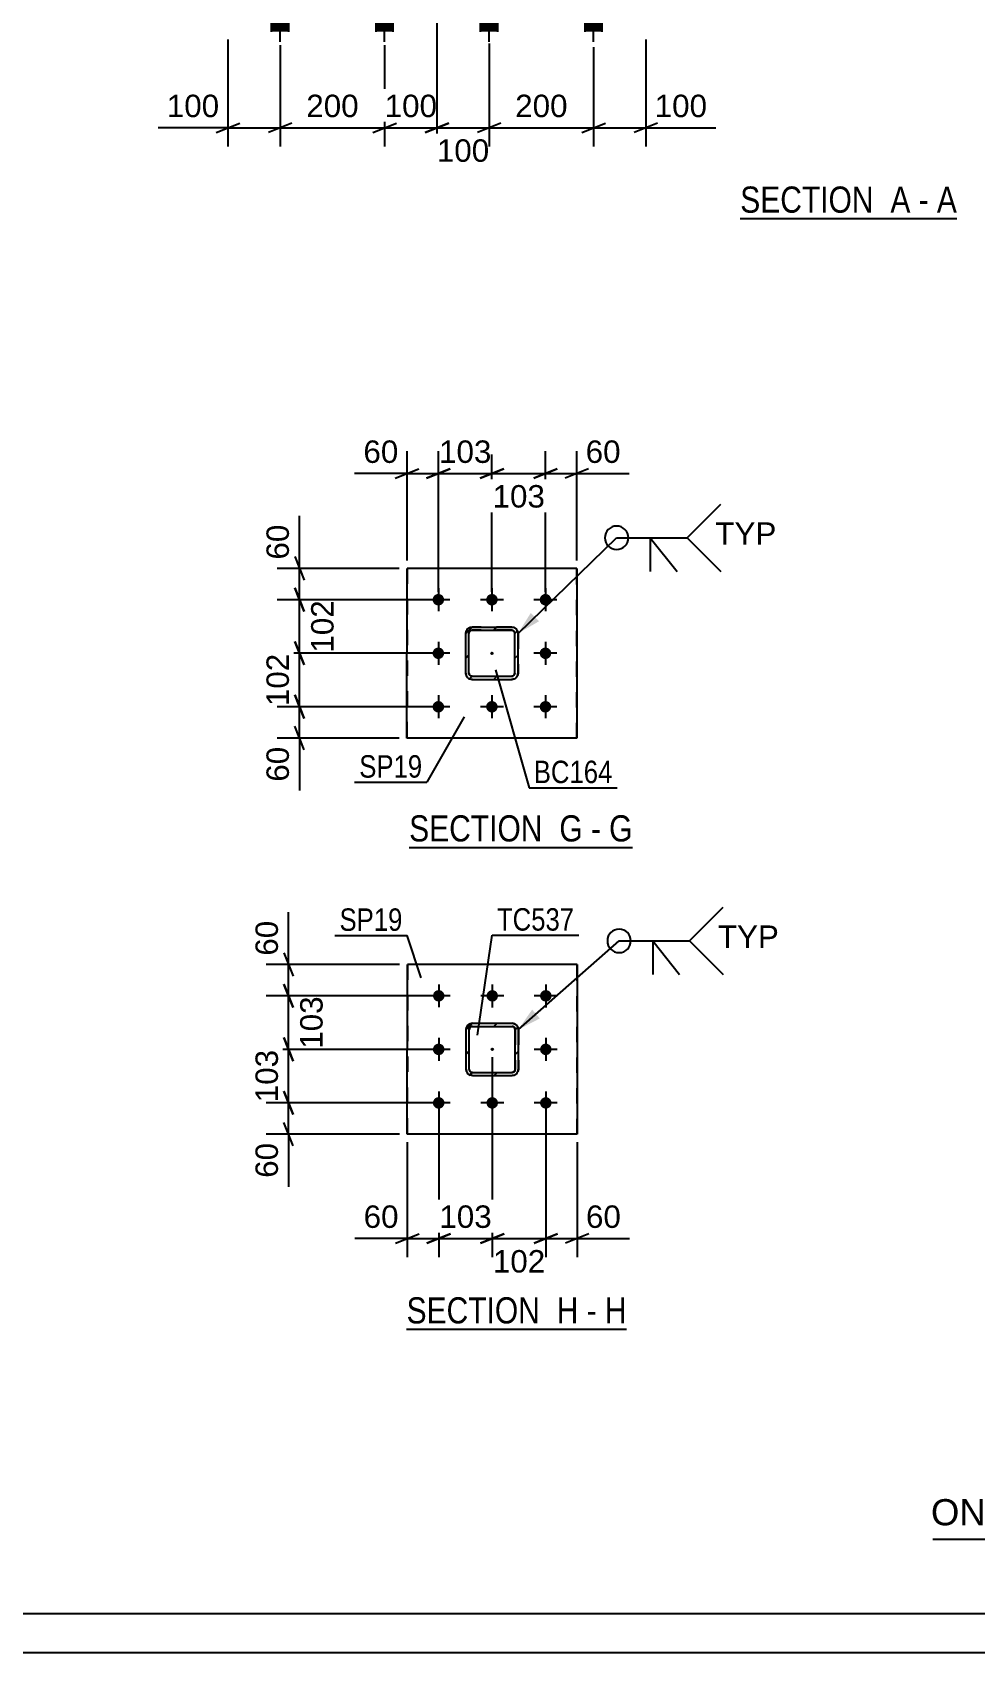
# Model space of a CAD drawing. Header units: millimetres. Extents: x 0 to 841, y 0 to 594.
# Drawn here: x 288.1 to 408.5, y 0 to 206.8 of the extents above; entities that cross this region are included whole.
import ezdxf

# ---------------------------------------------------------------- set-up
doc = ezdxf.new("R2010")
doc.units = ezdxf.units.MM
doc.linetypes.add('DXK_LINE_DOT2', pattern=[3.9198, 1.9599, -1.9599])
doc.linetypes.add('DXK_LINE_DOT3', pattern=[5.9187, 2.979, -0.9799, 0.9799, -0.9799])
doc.styles.add('Arial', font='ARIAL.TTF', dxfattribs={"height": 0.2})
doc.styles.add('Arial Narrow', font='ARIALN.TTF', dxfattribs={"height": 0.2})

# ---------------------------------------------------------------- blocks, each defined once
blk = doc.blocks.new('Unknown-284933746-18 - 3905')
at = {"color": 6, "linetype": 'Continuous'}
blk.add_line((336.18, 102.8), (364.68, 102.8), dxfattribs=at)
at = {"color": 0, "linetype": 'Continuous'}
for points in [[(354.29, 103.55), (354.29, 107.05), (336.18, 107.05), (336.18, 103.55)], [(358.32, 103.55), (358.32, 107.05), (355.34, 107.05), (355.34, 103.55)], [(360.64, 103.55), (360.64, 107.05), (359.37, 107.05), (359.37, 103.55)], [(364.68, 103.55), (364.68, 107.05), (361.69, 107.05), (361.69, 103.55)]]:
    blk.add_wipeout(points, dxfattribs=at)
at = {"color": 7, "linetype": 'Continuous', "style": 'Arial Narrow'}
for s, p in [('SECTION ', (336.18, 103.55)), ('G', (355.34, 103.55)), ('G', (361.69, 103.55)), ('-', (359.37, 103.55))]:
    blk.add_text(s, height=3.34, dxfattribs=at).set_placement(p)
blk = doc.blocks.new('Unknown-284933746-1132')
at = {"color": 5, "linetype": 'Continuous'}
for p, q in [((5, 5), (836, 5)), ((0, 0), (841, 0))]:
    blk.add_line(p, q, dxfattribs=at)
blk = doc.blocks.new('Unknown-284933746-17 - 2704')
at = {"color": 6, "linetype": 'Continuous'}
blk.add_line((378.43, 183.07), (406.08, 183.07), dxfattribs=at)
at = {"color": 0, "linetype": 'Continuous'}
for points in [[(396.54, 183.82), (396.54, 187.32), (378.43, 187.32), (378.43, 183.82)], [(400.15, 183.82), (400.15, 187.32), (397.59, 187.32), (397.59, 183.82)], [(402.47, 183.82), (402.47, 187.32), (401.2, 187.32), (401.2, 183.82)], [(406.08, 183.82), (406.08, 187.32), (403.52, 187.32), (403.52, 183.82)]]:
    blk.add_wipeout(points, dxfattribs=at)
at = {"color": 7, "linetype": 'Continuous', "style": 'Arial Narrow'}
for s, p in [('SECTION ', (378.43, 183.82)), ('A', (397.59, 183.82)), ('A', (403.52, 183.82)), ('-', (401.2, 183.82))]:
    blk.add_text(s, height=3.34, dxfattribs=at).set_placement(p)
blk = doc.blocks.new('Unknown-284933746-19 - 3423')
at = {"color": 6, "linetype": 'Continuous'}
blk.add_line((335.85, 41.27), (363.92, 41.27), dxfattribs=at)
at = {"color": 0, "linetype": 'Continuous'}
for points in [[(353.96, 42.02), (353.96, 45.52), (335.85, 45.52), (335.85, 42.02)], [(357.78, 42.02), (357.78, 45.52), (355.01, 45.52), (355.01, 42.02)], [(360.1, 42.02), (360.1, 45.52), (358.83, 45.52), (358.83, 42.02)], [(363.92, 42.02), (363.92, 45.52), (361.15, 45.52), (361.15, 42.02)]]:
    blk.add_wipeout(points, dxfattribs=at)
at = {"color": 7, "linetype": 'Continuous', "style": 'Arial Narrow'}
for s, p in [('SECTION ', (335.85, 42.02)), ('H', (355.01, 42.02)), ('-', (358.83, 42.02)), ('H', (361.15, 42.02))]:
    blk.add_text(s, height=3.34, dxfattribs=at).set_placement(p)
blk = doc.blocks.new('Bolt-284933746-3981 - 3905')
at = {"linetype": 'Continuous'}
for points in [[(340.54, 134.77), (340.6, 134.63), (340.63, 134.48), (340.63, 134.33), (340.6, 134.18), (340.54, 134.04), (340.44, 133.92), (340.33, 133.81), (340.2, 133.74), (340.05, 133.69), (339.9, 133.68), (339.75, 133.7), (339.6, 133.74), (339.47, 133.82), (339.35, 133.93), (339.27, 134.05), (339.2, 134.19), (339.17, 134.34), (339.18, 134.49), (339.21, 134.64), (339.27, 134.78), (339.36, 134.91), (339.48, 135.01), (339.61, 135.08), (339.76, 135.13), (339.91, 135.14), (340.06, 135.13), (340.21, 135.08), (340.34, 135), (340.45, 134.9)], [(347.38, 134.77), (347.44, 134.63), (347.47, 134.48), (347.47, 134.33), (347.43, 134.18), (347.37, 134.04), (347.28, 133.91), (347.16, 133.81), (347.03, 133.74), (346.88, 133.69), (346.73, 133.68), (346.58, 133.69), (346.43, 133.74), (346.3, 133.82), (346.19, 133.92), (346.1, 134.05), (346.04, 134.19), (346.01, 134.34), (346.01, 134.49), (346.04, 134.64), (346.11, 134.78), (346.2, 134.91), (346.31, 135.01), (346.45, 135.08), (346.59, 135.13), (346.74, 135.14), (346.9, 135.13), (347.04, 135.08), (347.17, 135), (347.29, 134.9)], [(354.21, 134.77), (354.27, 134.63), (354.3, 134.48), (354.3, 134.33), (354.27, 134.18), (354.2, 134.04), (354.11, 133.91), (354, 133.81), (353.86, 133.74), (353.72, 133.69), (353.56, 133.68), (353.41, 133.69), (353.27, 133.74), (353.13, 133.82), (353.02, 133.92), (352.93, 134.05), (352.87, 134.19), (352.84, 134.34), (352.84, 134.49), (352.88, 134.64), (352.94, 134.78), (353.03, 134.9), (353.15, 135.01), (353.28, 135.08), (353.43, 135.13), (353.58, 135.14), (353.73, 135.12), (353.88, 135.08), (354.01, 135), (354.12, 134.89)], [(340.54, 127.94), (340.6, 127.8), (340.63, 127.65), (340.63, 127.49), (340.6, 127.34), (340.53, 127.2), (340.44, 127.08), (340.33, 126.98), (340.2, 126.9), (340.05, 126.86), (339.9, 126.84), (339.74, 126.86), (339.6, 126.91), (339.47, 126.99), (339.35, 127.09), (339.26, 127.22), (339.2, 127.36), (339.17, 127.51), (339.17, 127.66), (339.21, 127.81), (339.27, 127.95), (339.36, 128.07), (339.48, 128.17), (339.61, 128.25), (339.76, 128.3), (339.91, 128.31), (340.06, 128.29), (340.21, 128.24), (340.34, 128.17), (340.45, 128.06)], [(354.21, 127.94), (354.27, 127.8), (354.3, 127.65), (354.3, 127.49), (354.27, 127.34), (354.2, 127.2), (354.11, 127.08), (354, 126.98), (353.86, 126.9), (353.72, 126.86), (353.56, 126.84), (353.41, 126.86), (353.27, 126.91), (353.13, 126.99), (353.02, 127.09), (352.93, 127.21), (352.87, 127.36), (352.84, 127.51), (352.84, 127.66), (352.87, 127.81), (352.94, 127.95), (353.03, 128.07), (353.14, 128.17), (353.28, 128.25), (353.42, 128.29), (353.58, 128.31), (353.73, 128.29), (353.87, 128.24), (354.01, 128.16), (354.12, 128.06)], [(340.54, 121.1), (340.6, 120.96), (340.63, 120.81), (340.63, 120.66), (340.6, 120.51), (340.53, 120.37), (340.44, 120.25), (340.33, 120.15), (340.19, 120.07), (340.05, 120.03), (339.9, 120.01), (339.74, 120.03), (339.6, 120.08), (339.47, 120.16), (339.35, 120.26), (339.26, 120.38), (339.2, 120.52), (339.17, 120.67), (339.17, 120.83), (339.21, 120.98), (339.27, 121.12), (339.36, 121.24), (339.48, 121.34), (339.61, 121.42), (339.76, 121.46), (339.91, 121.48), (340.06, 121.46), (340.21, 121.41), (340.34, 121.33), (340.45, 121.23)], [(347.37, 121.1), (347.44, 120.96), (347.47, 120.81), (347.46, 120.66), (347.43, 120.51), (347.37, 120.37), (347.28, 120.25), (347.16, 120.15), (347.03, 120.07), (346.88, 120.02), (346.73, 120.01), (346.58, 120.03), (346.43, 120.08), (346.3, 120.15), (346.19, 120.26), (346.1, 120.38), (346.04, 120.52), (346.01, 120.67), (346.01, 120.83), (346.04, 120.98), (346.1, 121.12), (346.2, 121.24), (346.31, 121.34), (346.44, 121.42), (346.59, 121.46), (346.74, 121.48), (346.89, 121.46), (347.04, 121.41), (347.17, 121.33), (347.29, 121.23)], [(354.21, 121.1), (354.27, 120.96), (354.3, 120.81), (354.3, 120.66), (354.26, 120.51), (354.2, 120.37), (354.11, 120.25), (353.99, 120.14), (353.86, 120.07), (353.71, 120.02), (353.56, 120.01), (353.41, 120.03), (353.26, 120.07), (353.13, 120.15), (353.02, 120.26), (352.93, 120.38), (352.87, 120.52), (352.84, 120.67), (352.84, 120.83), (352.87, 120.98), (352.94, 121.11), (353.03, 121.24), (353.14, 121.34), (353.28, 121.41), (353.42, 121.46), (353.58, 121.48), (353.73, 121.46), (353.87, 121.41), (354.01, 121.33), (354.12, 121.23)]]:
    blk.add_hatch(color=1, dxfattribs=at).paths.add_polyline_path(points)
at = {"color": 1, "linetype": 'Continuous'}
for p, q in [((339.9, 135.88), (339.9, 132.94)), ((346.74, 135.88), (346.74, 132.94)), ((353.57, 135.88), (353.57, 132.94)), ((341.37, 134.41), (338.44, 134.41)), ((348.2, 134.41), (345.27, 134.41)), ((355.04, 134.41), (352.1, 134.41)), ((339.9, 129.04), (339.9, 126.11)), ((353.57, 129.04), (353.57, 126.11)), ((341.37, 127.58), (338.44, 127.58)), ((355.04, 127.58), (352.1, 127.58)), ((339.9, 122.21), (339.9, 119.28)), ((346.74, 122.21), (346.74, 119.28)), ((353.57, 122.21), (353.57, 119.28)), ((341.37, 120.74), (338.44, 120.74)), ((348.2, 120.74), (345.27, 120.74)), ((355.04, 120.74), (352.1, 120.74))]:
    blk.add_line(p, q, dxfattribs=at)
blk = doc.blocks.new('Part-284933746-3921 - 3905')
at = {"linetype": 'Continuous'}
h = blk.add_hatch(dxfattribs=at)
h.set_pattern_fill('', scale=0.7, style=0, pattern_type=0)
h.set_pattern_definition([(45, (344.2035, 130.91), (-1.57154, 1.57154), [])])
h.paths.add_polyline_path([(349.27, 130.91), (344.2, 130.91), (343.9, 130.85), (343.64, 130.68), (343.46, 130.42), (343.4, 130.11), (343.4, 125.04), (343.46, 124.74), (343.64, 124.48), (343.9, 124.3), (344.2, 124.24), (349.27, 124.24), (349.58, 124.3), (349.83, 124.48), (350.01, 124.74), (350.07, 125.04), (350.07, 130.11), (350.01, 130.42), (349.84, 130.67), (349.58, 130.85)])
h.paths.add_polyline_path([(349.64, 130.26), (349.67, 130.11), (349.67, 125.04), (349.64, 124.89), (349.55, 124.76), (349.42, 124.67), (349.27, 124.64), (344.2, 124.64), (344.05, 124.67), (343.92, 124.76), (343.83, 124.89), (343.8, 125.04), (343.8, 130.11), (343.83, 130.26), (343.92, 130.39), (344.05, 130.48), (344.2, 130.51), (349.27, 130.51), (349.42, 130.48), (349.55, 130.39)])
blk.add_hatch(color=246, dxfattribs=at).paths.add_polyline_path([(346.74, 127.48, -1), (346.74, 127.68, -1)])
at = {"color": 7, "linetype": 'DXK_LINE_DOT2'}
for p, q in [((343.4, 130.11), (343.46, 130.42)), ((343.92, 130.39), (343.83, 130.26)), ((343.9, 130.85), (344.2, 130.91)), ((344.05, 130.48), (343.92, 130.39)), ((344.2, 130.51), (344.05, 130.48)), ((349.27, 130.91), (344.2, 130.91)), ((349.27, 130.51), (344.2, 130.51)), ((349.27, 130.91), (349.58, 130.85)), ((349.42, 130.48), (349.27, 130.51)), ((349.55, 130.39), (349.42, 130.48)), ((349.64, 130.26), (349.55, 130.39)), ((349.58, 130.85), (349.58, 130.85)), ((350.01, 130.42), (350.01, 130.41)), ((350.01, 130.41), (350.07, 130.11)), ((343.4, 125.04), (343.4, 130.11)), ((343.83, 130.26), (343.8, 130.11)), ((343.8, 125.04), (343.8, 130.11)), ((349.67, 130.11), (349.64, 130.26)), ((349.67, 125.04), (349.67, 130.11)), ((350.07, 130.11), (350.07, 125.04)), ((343.46, 124.74), (343.4, 125.04)), ((343.8, 125.04), (343.83, 124.89)), ((343.83, 124.89), (343.92, 124.76)), ((344.2, 124.24), (343.9, 124.3)), ((343.92, 124.76), (344.05, 124.67)), ((344.05, 124.67), (344.2, 124.64)), ((344.2, 124.64), (349.27, 124.64)), ((344.2, 124.24), (349.27, 124.24)), ((349.27, 124.64), (349.42, 124.67)), ((349.58, 124.3), (349.27, 124.24)), ((349.42, 124.67), (349.55, 124.76)), ((349.55, 124.76), (349.64, 124.89)), ((349.64, 124.89), (349.67, 125.04)), ((350.07, 125.04), (350.01, 124.74))]:
    blk.add_line(p, q, dxfattribs=at)
at = {"color": 2, "linetype": 'Continuous'}
for p, q in [((343.46, 130.42), (343.4, 130.11)), ((343.83, 130.26), (343.92, 130.39)), ((344.2, 130.91), (343.9, 130.85)), ((343.92, 130.39), (344.05, 130.48)), ((344.05, 130.48), (344.2, 130.51)), ((344.2, 130.91), (344.2, 130.91)), ((344.2, 130.91), (349.27, 130.91)), ((344.2, 130.51), (344.2, 130.51)), ((344.2, 130.51), (349.27, 130.51)), ((349.27, 130.91), (349.27, 130.91)), ((349.58, 130.85), (349.27, 130.91)), ((349.27, 130.51), (349.27, 130.51)), ((349.27, 130.51), (349.42, 130.48)), ((349.42, 130.48), (349.55, 130.39)), ((349.55, 130.39), (349.64, 130.26)), ((350.07, 130.11), (350.01, 130.42)), ((343.4, 130.11), (343.4, 130.11)), ((343.4, 125.04), (343.4, 130.11)), ((343.8, 130.11), (343.83, 130.26)), ((343.8, 130.11), (343.8, 130.11)), ((343.8, 125.04), (343.8, 130.11)), ((349.64, 130.26), (349.67, 130.11)), ((349.67, 130.11), (349.67, 130.11)), ((349.67, 125.04), (349.67, 130.11)), ((350.07, 130.11), (350.07, 130.11)), ((350.07, 125.04), (350.07, 130.11)), ((343.4, 125.04), (343.4, 125.04)), ((343.4, 125.04), (343.46, 124.74)), ((343.8, 125.04), (343.8, 125.04)), ((343.83, 124.89), (343.8, 125.04)), ((343.92, 124.76), (343.83, 124.89)), ((343.9, 124.3), (344.2, 124.24)), ((344.05, 124.67), (343.92, 124.76)), ((344.2, 124.64), (344.05, 124.67)), ((344.2, 124.64), (344.2, 124.64)), ((344.2, 124.64), (349.27, 124.64)), ((344.2, 124.24), (344.2, 124.24)), ((344.2, 124.24), (349.27, 124.24)), ((349.42, 124.67), (349.27, 124.64)), ((349.27, 124.64), (349.27, 124.64)), ((349.27, 124.24), (349.58, 124.3)), ((349.27, 124.24), (349.27, 124.24)), ((349.55, 124.76), (349.42, 124.67)), ((349.64, 124.89), (349.55, 124.76)), ((349.67, 125.04), (349.64, 124.89)), ((349.67, 125.04), (349.67, 125.04)), ((350.01, 124.74), (350.07, 125.04)), ((350.07, 125.04), (350.07, 125.04))]:
    blk.add_line(p, q, dxfattribs=at)
at = {"color": 7, "linetype": 'DXK_LINE_DOT3'}
blk.add_line((346.74, 127.58), (346.74, 127.58), dxfattribs=at)
at = {"color": 246, "linetype": 'DXK_LINE_DOT2'}
blk.add_line((346.74, 127.58), (346.74, 127.58), dxfattribs=at)
at = {"color": 246, "linetype": 'Continuous'}
blk.add_circle((346.74, 127.58), 0.1, dxfattribs=at)
at = {"color": 7, "linetype": 'DXK_LINE_DOT2'}
for centre, start, end in [((344.2, 130.11), 112.4901, 157.4901), ((349.27, 130.11), 22.4901, 67.4901), ((344.2, 125.04), 202.4901, 247.4901), ((349.27, 125.04), 292.4901, 337.4901)]:
    blk.add_arc(centre, 0.8, start, end, dxfattribs=at)
at = {"color": 2, "linetype": 'Continuous'}
for centre, start, end in [((344.2, 130.11), 112.4901, 157.4901), ((349.27, 130.11), 22.4901, 67.4901), ((344.2, 125.04), 202.4901, 247.4901), ((349.27, 125.04), 292.4901, 337.4901)]:
    blk.add_arc(centre, 0.8, start, end, dxfattribs=at)
blk = doc.blocks.new('Part-284933746-3927 - 3905')
at = {"color": 2, "linetype": 'Continuous'}
for p, q in [((335.9, 116.74), (335.91, 138.41)), ((357.57, 138.41), (335.91, 138.41)), ((335.91, 138.41), (335.91, 138.41)), ((357.57, 138.41), (357.57, 138.41)), ((357.57, 138.41), (357.57, 116.74)), ((335.9, 116.74), (335.9, 116.74)), ((357.57, 116.74), (335.9, 116.74)), ((357.57, 116.74), (357.57, 116.74))]:
    blk.add_line(p, q, dxfattribs=at)
at = {"color": 7, "linetype": 'DXK_LINE_DOT2'}
for p, q in [((335.91, 138.41), (335.9, 116.74)), ((357.57, 138.41), (335.91, 138.41)), ((357.57, 116.74), (357.57, 138.41)), ((357.57, 116.74), (335.9, 116.74))]:
    blk.add_line(p, q, dxfattribs=at)
blk = doc.blocks.new('Bolt-284933746-2913 - 2704')
at = {"linetype": 'Continuous'}
for points in [[(318.62, 206.92), (320.82, 206.92), (320.82, 208.59), (318.62, 208.59)], [(318.62, 206.92), (320.82, 206.92), (320.82, 208.59), (318.62, 208.59)], [(331.95, 206.92), (334.15, 206.92), (334.15, 208.59), (331.95, 208.59)], [(331.95, 206.92), (334.15, 206.92), (334.15, 208.58), (331.95, 208.58)], [(345.28, 206.92), (347.48, 206.92), (347.48, 208.59), (345.28, 208.59)], [(345.28, 206.92), (347.48, 206.92), (347.48, 208.58), (345.28, 208.58)], [(358.62, 206.92), (360.82, 206.92), (360.82, 208.59), (358.62, 208.59)], [(358.62, 206.92), (360.82, 206.92), (360.82, 208.59), (358.62, 208.59)]]:
    blk.add_hatch(color=1, dxfattribs=at).paths.add_polyline_path(points)
at = {"color": 1, "linetype": 'Continuous'}
for p, q in [((318.62, 206.92), (318.62, 208.59)), ((318.62, 206.92), (318.62, 208.59)), ((319.72, 205.65), (319.72, 208.59)), ((319.72, 205.66), (319.72, 208.59)), ((320.82, 206.92), (320.82, 208.59)), ((320.82, 206.92), (320.82, 208.59)), ((331.95, 206.92), (331.95, 208.59)), ((331.95, 206.92), (331.95, 208.58)), ((333.05, 205.66), (333.05, 208.59)), ((333.05, 205.65), (333.05, 208.58)), ((334.15, 206.92), (334.15, 208.59)), ((334.15, 206.92), (334.15, 208.58)), ((345.28, 206.92), (345.28, 208.59)), ((345.28, 206.92), (345.28, 208.58)), ((346.38, 205.66), (346.38, 208.59)), ((346.38, 205.65), (346.38, 208.58)), ((347.48, 206.92), (347.48, 208.59)), ((347.48, 206.92), (347.48, 208.58)), ((358.62, 206.92), (358.62, 208.59)), ((358.62, 206.92), (358.62, 208.59)), ((359.72, 205.65), (359.72, 208.59)), ((359.72, 205.66), (359.72, 208.59)), ((360.82, 206.92), (360.82, 208.59)), ((360.82, 206.92), (360.82, 208.59))]:
    blk.add_line(p, q, dxfattribs=at)
blk = doc.blocks.new('Bolt-284933746-3444 - 3423')
at = {"linetype": 'Continuous'}
for points in [[(340.68, 83.75), (340.64, 83.6), (340.58, 83.46), (340.48, 83.34), (340.37, 83.24), (340.23, 83.17), (340.09, 83.12), (339.93, 83.11), (339.78, 83.13), (339.64, 83.18), (339.5, 83.26), (339.39, 83.36), (339.31, 83.49), (339.25, 83.63), (339.22, 83.78), (339.22, 83.93), (339.26, 84.08), (339.32, 84.22), (339.41, 84.34), (339.53, 84.44), (339.66, 84.52), (339.81, 84.56), (339.96, 84.58), (340.11, 84.56), (340.26, 84.51), (340.39, 84.43), (340.5, 84.32), (340.59, 84.2), (340.65, 84.05), (340.68, 83.9)], [(347.51, 83.75), (347.47, 83.6), (347.41, 83.46), (347.32, 83.34), (347.2, 83.24), (347.07, 83.16), (346.92, 83.12), (346.77, 83.11), (346.61, 83.13), (346.47, 83.18), (346.34, 83.26), (346.23, 83.36), (346.14, 83.49), (346.08, 83.63), (346.05, 83.78), (346.05, 83.93), (346.09, 84.08), (346.15, 84.22), (346.25, 84.34), (346.36, 84.44), (346.5, 84.52), (346.64, 84.56), (346.8, 84.57), (346.95, 84.55), (347.09, 84.5), (347.22, 84.43), (347.34, 84.32), (347.42, 84.19), (347.48, 84.05), (347.51, 83.9)], [(354.34, 83.75), (354.31, 83.6), (354.24, 83.46), (354.15, 83.34), (354.03, 83.24), (353.9, 83.16), (353.75, 83.12), (353.6, 83.11), (353.45, 83.13), (353.3, 83.18), (353.17, 83.26), (353.06, 83.36), (352.97, 83.49), (352.91, 83.63), (352.88, 83.78), (352.89, 83.93), (352.92, 84.08), (352.99, 84.22), (353.08, 84.34), (353.2, 84.44), (353.33, 84.52), (353.48, 84.56), (353.63, 84.57), (353.78, 84.55), (353.93, 84.5), (354.06, 84.42), (354.17, 84.32), (354.26, 84.19), (354.32, 84.05), (354.35, 83.9)], [(340.67, 76.92), (340.64, 76.77), (340.57, 76.63), (340.48, 76.51), (340.37, 76.41), (340.23, 76.33), (340.08, 76.29), (339.93, 76.28), (339.78, 76.29), (339.63, 76.34), (339.5, 76.42), (339.39, 76.53), (339.3, 76.65), (339.24, 76.8), (339.22, 76.95), (339.22, 77.1), (339.25, 77.25), (339.32, 77.39), (339.41, 77.51), (339.53, 77.61), (339.66, 77.68), (339.81, 77.73), (339.96, 77.74), (340.11, 77.72), (340.26, 77.67), (340.39, 77.59), (340.5, 77.49), (340.59, 77.36), (340.65, 77.22), (340.68, 77.07)], [(354.34, 76.91), (354.31, 76.77), (354.24, 76.63), (354.15, 76.5), (354.03, 76.4), (353.9, 76.33), (353.75, 76.29), (353.6, 76.27), (353.45, 76.29), (353.3, 76.34), (353.17, 76.42), (353.06, 76.53), (352.97, 76.65), (352.91, 76.79), (352.88, 76.94), (352.89, 77.1), (352.92, 77.25), (352.99, 77.39), (353.08, 77.51), (353.19, 77.61), (353.33, 77.68), (353.48, 77.73), (353.63, 77.74), (353.78, 77.72), (353.92, 77.67), (354.06, 77.59), (354.17, 77.49), (354.26, 77.36), (354.32, 77.22), (354.34, 77.07)], [(340.67, 70.08), (340.64, 69.93), (340.57, 69.8), (340.48, 69.67), (340.36, 69.57), (340.23, 69.5), (340.08, 69.46), (339.93, 69.44), (339.78, 69.46), (339.63, 69.51), (339.5, 69.59), (339.39, 69.7), (339.3, 69.82), (339.24, 69.96), (339.21, 70.11), (339.22, 70.27), (339.25, 70.42), (339.32, 70.55), (339.41, 70.68), (339.53, 70.78), (339.66, 70.85), (339.81, 70.9), (339.96, 70.91), (340.11, 70.89), (340.26, 70.84), (340.39, 70.76), (340.5, 70.65), (340.59, 70.53), (340.65, 70.39), (340.68, 70.24)], [(347.51, 70.08), (347.47, 69.93), (347.41, 69.79), (347.31, 69.67), (347.2, 69.57), (347.06, 69.5), (346.92, 69.45), (346.76, 69.44), (346.61, 69.46), (346.47, 69.51), (346.34, 69.59), (346.22, 69.69), (346.14, 69.82), (346.08, 69.96), (346.05, 70.11), (346.05, 70.27), (346.09, 70.41), (346.15, 70.55), (346.24, 70.68), (346.36, 70.78), (346.49, 70.85), (346.64, 70.89), (346.79, 70.91), (346.95, 70.89), (347.09, 70.84), (347.22, 70.76), (347.33, 70.65), (347.42, 70.53), (347.48, 70.39), (347.51, 70.24)], [(354.34, 70.08), (354.3, 69.93), (354.24, 69.79), (354.15, 69.67), (354.03, 69.57), (353.9, 69.5), (353.75, 69.45), (353.6, 69.44), (353.45, 69.46), (353.3, 69.51), (353.17, 69.59), (353.06, 69.69), (352.97, 69.82), (352.91, 69.96), (352.88, 70.11), (352.88, 70.26), (352.92, 70.41), (352.98, 70.55), (353.08, 70.67), (353.19, 70.77), (353.33, 70.85), (353.47, 70.89), (353.63, 70.91), (353.78, 70.89), (353.92, 70.84), (354.05, 70.76), (354.17, 70.65), (354.25, 70.53), (354.31, 70.39), (354.34, 70.23)]]:
    blk.add_hatch(color=1, dxfattribs=at).paths.add_polyline_path(points)
at = {"color": 1, "linetype": 'Continuous'}
for p, q in [((339.95, 85.31), (339.95, 82.38)), ((346.78, 85.31), (346.78, 82.37)), ((353.61, 85.31), (353.61, 82.37)), ((341.41, 83.84), (338.48, 83.84)), ((348.25, 83.84), (345.31, 83.84)), ((355.08, 83.84), (352.15, 83.84)), ((341.41, 77.01), (338.48, 77.01)), ((339.95, 78.48), (339.95, 75.54)), ((355.08, 77.01), (352.15, 77.01)), ((353.61, 78.47), (353.61, 75.54)), ((339.95, 71.64), (339.95, 68.71)), ((346.78, 71.64), (346.78, 68.71)), ((353.61, 71.64), (353.61, 68.71)), ((341.41, 70.18), (338.48, 70.18)), ((348.25, 70.17), (345.31, 70.17)), ((355.08, 70.17), (352.15, 70.17))]:
    blk.add_line(p, q, dxfattribs=at)
blk = doc.blocks.new('Part-284933746-3471 - 3423')
at = {"linetype": 'Continuous'}
h = blk.add_hatch(dxfattribs=at)
h.set_pattern_fill('', scale=0.7, style=0, pattern_type=0)
h.set_pattern_definition([(45, (344.247, 80.3412), (-1.57154, 1.57154), [])])
h.paths.add_polyline_path([(349.31, 80.34), (344.25, 80.34), (343.94, 80.28), (343.68, 80.11), (343.51, 79.85), (343.45, 79.54), (343.45, 74.47), (343.51, 74.17), (343.68, 73.91), (343.94, 73.74), (344.25, 73.67), (349.31, 73.67), (349.62, 73.73), (349.88, 73.91), (350.05, 74.17), (350.11, 74.47), (350.11, 79.54), (350.05, 79.85), (349.88, 80.11), (349.62, 80.28)])
h.paths.add_polyline_path([(349.68, 79.69), (349.71, 79.54), (349.71, 74.47), (349.68, 74.32), (349.6, 74.19), (349.47, 74.1), (349.31, 74.07), (344.25, 74.07), (344.09, 74.11), (343.96, 74.19), (343.88, 74.32), (343.85, 74.47), (343.85, 79.54), (343.88, 79.69), (343.96, 79.82), (344.09, 79.91), (344.25, 79.94), (349.31, 79.94), (349.47, 79.91), (349.6, 79.82)])
blk.add_hatch(color=246, dxfattribs=at).paths.add_polyline_path([(346.78, 76.91, -1), (346.78, 77.11, -1)])
at = {"color": 7, "linetype": 'DXK_LINE_DOT2'}
for p, q in [((343.45, 79.54), (343.51, 79.85)), ((343.45, 74.47), (343.45, 79.54)), ((343.88, 79.69), (343.85, 79.54)), ((343.85, 74.47), (343.85, 79.54)), ((343.96, 79.82), (343.88, 79.69)), ((343.94, 80.28), (344.25, 80.34)), ((344.09, 79.91), (343.96, 79.82)), ((344.25, 79.94), (344.09, 79.91)), ((344.25, 80.34), (349.31, 80.34)), ((344.25, 79.94), (349.31, 79.94)), ((349.31, 80.34), (349.62, 80.28)), ((349.47, 79.91), (349.31, 79.94)), ((349.6, 79.82), (349.47, 79.91)), ((349.68, 79.69), (349.6, 79.82)), ((349.71, 79.54), (349.68, 79.69)), ((349.71, 79.54), (349.71, 74.47)), ((350.05, 79.85), (350.11, 79.54)), ((350.11, 79.54), (350.11, 74.47)), ((343.51, 74.17), (343.45, 74.47)), ((343.85, 74.47), (343.88, 74.32)), ((349.68, 74.32), (349.71, 74.47)), ((350.11, 74.47), (350.05, 74.17)), ((350.11, 74.47), (350.11, 74.47)), ((343.88, 74.32), (343.96, 74.19)), ((344.25, 73.67), (343.94, 73.74)), ((343.96, 74.19), (344.09, 74.11)), ((344.09, 74.11), (344.25, 74.07)), ((344.25, 74.07), (349.31, 74.07)), ((344.25, 73.67), (349.31, 73.67)), ((349.31, 74.07), (349.47, 74.1)), ((349.62, 73.73), (349.31, 73.67)), ((349.47, 74.1), (349.6, 74.19)), ((349.6, 74.19), (349.68, 74.32))]:
    blk.add_line(p, q, dxfattribs=at)
at = {"color": 2, "linetype": 'Continuous'}
for p, q in [((343.51, 79.85), (343.45, 79.54)), ((343.45, 79.54), (343.45, 79.54)), ((343.45, 74.47), (343.45, 79.54)), ((343.85, 79.54), (343.88, 79.69)), ((343.85, 79.54), (343.85, 79.54)), ((343.85, 74.47), (343.85, 79.54)), ((343.88, 79.69), (343.96, 79.82)), ((344.25, 80.34), (343.94, 80.28)), ((343.96, 79.82), (344.09, 79.91)), ((344.09, 79.91), (344.25, 79.94)), ((344.25, 80.34), (344.25, 80.34)), ((344.25, 80.34), (349.31, 80.34)), ((344.25, 79.94), (344.25, 79.94)), ((344.25, 79.94), (349.31, 79.94)), ((349.31, 80.34), (349.31, 80.34)), ((349.62, 80.28), (349.31, 80.34)), ((349.31, 79.94), (349.31, 79.94)), ((349.31, 79.94), (349.47, 79.91)), ((349.47, 79.91), (349.6, 79.82)), ((349.6, 79.82), (349.68, 79.69)), ((349.68, 79.69), (349.71, 79.54)), ((349.71, 79.54), (349.71, 79.54)), ((349.71, 74.47), (349.71, 79.54)), ((350.11, 79.54), (350.05, 79.85)), ((350.11, 79.54), (350.11, 79.54)), ((350.11, 74.47), (350.11, 79.54)), ((343.45, 74.47), (343.45, 74.47)), ((343.45, 74.47), (343.51, 74.17)), ((343.85, 74.47), (343.85, 74.47)), ((343.88, 74.32), (343.85, 74.47)), ((349.71, 74.47), (349.68, 74.32)), ((349.71, 74.47), (349.71, 74.47)), ((350.05, 74.17), (350.11, 74.47)), ((350.11, 74.47), (350.11, 74.47)), ((343.96, 74.19), (343.88, 74.32)), ((343.94, 73.74), (344.25, 73.67)), ((344.09, 74.11), (343.96, 74.19)), ((344.25, 74.07), (344.09, 74.11)), ((344.25, 74.07), (344.25, 74.07)), ((344.25, 74.07), (349.31, 74.07)), ((344.25, 73.67), (344.25, 73.67)), ((344.25, 73.67), (349.31, 73.67)), ((349.47, 74.1), (349.31, 74.07)), ((349.31, 74.07), (349.31, 74.07)), ((349.31, 73.67), (349.62, 73.73)), ((349.31, 73.67), (349.31, 73.67)), ((349.6, 74.19), (349.47, 74.1)), ((349.68, 74.32), (349.6, 74.19))]:
    blk.add_line(p, q, dxfattribs=at)
at = {"color": 7, "linetype": 'DXK_LINE_DOT3'}
blk.add_line((346.78, 77.01), (346.78, 77.01), dxfattribs=at)
at = {"color": 246, "linetype": 'DXK_LINE_DOT2'}
blk.add_line((346.78, 77.01), (346.78, 77.01), dxfattribs=at)
at = {"color": 246, "linetype": 'Continuous'}
blk.add_circle((346.78, 77.01), 0.1, dxfattribs=at)
at = {"color": 7, "linetype": 'DXK_LINE_DOT2'}
for centre, start, end in [((344.25, 79.54), 112.4901, 157.4901), ((349.31, 79.54), 22.4901, 67.4901), ((344.25, 74.47), 202.4901, 247.4901), ((349.31, 74.47), 292.4901, 337.4901)]:
    blk.add_arc(centre, 0.8, start, end, dxfattribs=at)
at = {"color": 2, "linetype": 'Continuous'}
for centre, start, end in [((344.25, 79.54), 112.4901, 157.4901), ((349.31, 79.54), 22.4901, 67.4901), ((344.25, 74.47), 202.4901, 247.4901), ((349.31, 74.47), 292.4901, 337.4901)]:
    blk.add_arc(centre, 0.8, start, end, dxfattribs=at)
blk = doc.blocks.new('Part-284933746-3477 - 3423')
at = {"color": 2, "linetype": 'Continuous'}
for p, q in [((335.94, 66.18), (335.95, 87.84)), ((357.62, 87.84), (335.95, 87.84)), ((335.95, 87.84), (335.95, 87.84)), ((357.62, 87.84), (357.61, 66.17)), ((357.62, 87.84), (357.62, 87.84)), ((357.61, 66.17), (335.94, 66.18)), ((335.94, 66.18), (335.94, 66.18)), ((357.61, 66.17), (357.61, 66.17))]:
    blk.add_line(p, q, dxfattribs=at)
at = {"color": 7, "linetype": 'DXK_LINE_DOT2'}
for p, q in [((335.95, 87.84), (335.94, 66.18)), ((357.62, 87.84), (335.95, 87.84)), ((357.61, 66.17), (357.62, 87.84)), ((357.61, 66.17), (335.94, 66.18))]:
    blk.add_line(p, q, dxfattribs=at)
blk = doc.blocks.new('StraightDimension-284933746-12832 - 3905')
at = {"color": 7, "linetype": 'Continuous'}
for p, q in [((339.9, 135.41), (339.91, 153.38)), ((346.74, 135.41), (346.74, 153.38)), ((338.41, 149.93), (341.41, 151.13)), ((348.24, 151.13), (345.24, 149.93)), ((339.91, 150.53), (346.74, 150.53))]:
    blk.add_line(p, q, dxfattribs=at)
at = {"color": 0}
blk.add_wipeout([(347.26, 151.28), (347.26, 155.48), (339.39, 155.48), (339.39, 151.28)], dxfattribs=at)
at = {"color": 3, "style": 'Arial'}
blk.add_text('103', height=2.865, rotation=-0.0115, dxfattribs=at).set_placement((339.99, 151.88))
blk = doc.blocks.new('StraightDimension-284933746-15478 - 3905')
at = {"color": 7, "linetype": 'Continuous'}
for p, q in [((321.58, 135.91), (322.78, 132.91)), ((338.9, 134.41), (319.78, 134.41)), ((322.18, 127.58), (322.18, 134.41)), ((322.78, 126.08), (321.58, 129.08)), ((338.9, 127.58), (319.78, 127.58))]:
    blk.add_line(p, q, dxfattribs=at)
at = {"color": 0}
blk.add_wipeout([(327.13, 134.93), (322.93, 134.93), (322.93, 127.06), (327.13, 127.06)], dxfattribs=at)
at = {"color": 3, "style": 'Arial'}
blk.add_text('102', height=2.865, rotation=89.9888, dxfattribs=at).set_placement((326.53, 127.66))
blk = doc.blocks.new('StraightDimension-284933746-15476 - 3905')
at = {"color": 7, "linetype": 'Continuous'}
for p, q in [((321.58, 129.08), (322.78, 126.08)), ((338.9, 127.58), (319.33, 127.58)), ((322.18, 120.75), (322.18, 127.58)), ((322.78, 119.25), (321.58, 122.25)), ((338.9, 120.74), (319.33, 120.75))]:
    blk.add_line(p, q, dxfattribs=at)
at = {"color": 0}
blk.add_wipeout([(321.43, 128.1), (317.23, 128.1), (317.23, 120.23), (321.43, 120.23)], dxfattribs=at)
at = {"color": 3, "style": 'Arial'}
blk.add_text('102', height=2.865, rotation=89.9888, dxfattribs=at).set_placement((320.83, 120.83))
blk = doc.blocks.new('StraightDimension-284933746-8088 - 3905')
at = {"color": 7, "linetype": 'Continuous'}
for p, q in [((321.58, 139.91), (322.78, 136.91)), ((334.91, 138.41), (319.33, 138.41)), ((322.18, 134.41), (322.18, 138.41)), ((322.78, 132.91), (321.58, 135.91)), ((338.9, 134.41), (319.33, 134.41))]:
    blk.add_line(p, q, dxfattribs=at)
at = {"color": 0}
blk.add_wipeout([(321.43, 144.59), (317.23, 144.59), (317.23, 138.94), (321.43, 138.94)], dxfattribs=at)
at = {"color": 7, "linetype": 'Continuous'}
blk.add_line((322.18, 138.41), (322.18, 145.11), dxfattribs=at)
blk.add_line((322.18, 138.41), (322.18, 145.11), dxfattribs=at)
at = {"color": 3, "style": 'Arial'}
blk.add_text('60', height=2.865, rotation=89.9888, dxfattribs=at).set_placement((320.83, 139.54))
blk = doc.blocks.new('StraightDimension-284933746-8089 - 3905')
at = {"color": 7, "linetype": 'Continuous'}
for p, q in [((321.58, 122.25), (322.78, 119.25)), ((338.9, 120.74), (319.33, 120.75)), ((322.18, 116.75), (322.18, 120.75)), ((322.78, 115.25), (321.58, 118.25)), ((334.9, 116.75), (319.33, 116.75))]:
    blk.add_line(p, q, dxfattribs=at)
at = {"color": 0}
blk.add_wipeout([(321.43, 116.22), (317.23, 116.22), (317.23, 110.58), (321.43, 110.58)], dxfattribs=at)
at = {"color": 7, "linetype": 'Continuous'}
blk.add_line((322.18, 116.75), (322.18, 110.05), dxfattribs=at)
blk.add_line((322.18, 116.75), (322.18, 110.05), dxfattribs=at)
at = {"color": 3, "style": 'Arial'}
blk.add_text('60', height=2.865, rotation=89.9888, dxfattribs=at).set_placement((320.83, 111.18))
blk = doc.blocks.new('StraightDimension-284933746-12830 - 3905')
at = {"color": 7, "linetype": 'Continuous'}
for p, q in [((353.57, 135.41), (353.57, 153.38)), ((357.57, 139.41), (357.57, 153.38)), ((352.07, 149.93), (355.07, 151.13)), ((359.07, 151.13), (356.07, 149.93)), ((353.57, 150.53), (357.57, 150.53))]:
    blk.add_line(p, q, dxfattribs=at)
at = {"color": 0}
blk.add_wipeout([(363.75, 151.28), (363.75, 155.48), (358.1, 155.48), (358.1, 151.28)], dxfattribs=at)
at = {"color": 7, "linetype": 'Continuous'}
blk.add_line((357.57, 150.53), (364.27, 150.53), dxfattribs=at)
blk.add_line((357.57, 150.53), (364.27, 150.53), dxfattribs=at)
at = {"color": 3, "style": 'Arial'}
blk.add_text('60', height=2.865, rotation=-0.0115, dxfattribs=at).set_placement((358.7, 151.88))
blk = doc.blocks.new('StraightDimension-284933746-12831 - 3905')
at = {"color": 7, "linetype": 'Continuous'}
for p, q in [((345.24, 149.93), (348.24, 151.13)), ((346.74, 135.41), (346.74, 152.93)), ((355.07, 151.13), (352.07, 149.93)), ((353.57, 135.41), (353.57, 152.93)), ((346.74, 150.53), (353.57, 150.53))]:
    blk.add_line(p, q, dxfattribs=at)
at = {"color": 0}
blk.add_wipeout([(354.09, 145.58), (354.09, 149.78), (346.22, 149.78), (346.22, 145.58)], dxfattribs=at)
at = {"color": 3, "style": 'Arial'}
blk.add_text('103', height=2.865, rotation=-0.0115, dxfattribs=at).set_placement((346.82, 146.18))
blk = doc.blocks.new('StraightDimension-284933746-12833 - 3905')
at = {"color": 7, "linetype": 'Continuous'}
for p, q in [((335.91, 139.41), (335.91, 153.38)), ((339.9, 135.41), (339.91, 153.38)), ((334.41, 149.93), (337.41, 151.13)), ((341.41, 151.13), (338.41, 149.93)), ((335.91, 150.53), (339.91, 150.53))]:
    blk.add_line(p, q, dxfattribs=at)
at = {"color": 0}
blk.add_wipeout([(335.38, 151.28), (335.38, 155.48), (329.74, 155.48), (329.74, 151.28)], dxfattribs=at)
at = {"color": 7, "linetype": 'Continuous'}
blk.add_line((335.91, 150.53), (329.21, 150.53), dxfattribs=at)
blk.add_line((335.91, 150.53), (329.21, 150.53), dxfattribs=at)
at = {"color": 3, "style": 'Arial'}
blk.add_text('60', height=2.865, rotation=-0.0115, dxfattribs=at).set_placement((330.34, 151.88))
blk = doc.blocks.new('StraightDimension-284933746-3348 - 2704')
at = {"color": 7, "linetype": 'Continuous'}
for p, q in [((359.72, 204.97), (359.72, 192.27)), ((366.38, 205.93), (366.38, 192.27)), ((358.22, 194.07), (361.22, 195.27)), ((359.72, 194.67), (366.38, 194.67)), ((367.88, 195.27), (364.88, 194.07))]:
    blk.add_line(p, q, dxfattribs=at)
at = {"color": 0}
blk.add_wipeout([(374.78, 195.42), (374.78, 199.62), (366.91, 199.62), (366.91, 195.42)], dxfattribs=at)
at = {"color": 7, "linetype": 'Continuous'}
blk.add_line((366.38, 194.67), (375.3, 194.67), dxfattribs=at)
blk.add_line((366.38, 194.67), (375.3, 194.67), dxfattribs=at)
at = {"color": 3, "style": 'Arial'}
blk.add_text('100', height=2.865, dxfattribs=at).set_placement((367.51, 196.02))
blk = doc.blocks.new('StraightDimension-284933746-3351 - 2704')
at = {"color": 7, "linetype": 'Continuous'}
for p, q in [((313.05, 205.93), (313.05, 192.27)), ((319.72, 205.2), (319.72, 192.27)), ((311.55, 194.07), (314.55, 195.27)), ((313.05, 194.67), (319.72, 194.67)), ((321.22, 195.27), (318.22, 194.07))]:
    blk.add_line(p, q, dxfattribs=at)
at = {"color": 0}
blk.add_wipeout([(312.52, 195.42), (312.52, 199.62), (304.65, 199.62), (304.65, 195.42)], dxfattribs=at)
at = {"color": 7, "linetype": 'Continuous'}
blk.add_line((313.05, 194.67), (304.13, 194.67), dxfattribs=at)
blk.add_line((313.05, 194.67), (304.13, 194.67), dxfattribs=at)
at = {"color": 3, "style": 'Arial'}
blk.add_text('100', height=2.865, dxfattribs=at).set_placement((305.25, 196.02))
blk = doc.blocks.new('StraightDimension-284933746-3354 - 2704')
at = {"color": 7, "linetype": 'Continuous'}
for p, q in [((319.72, 205.2), (319.72, 192.27)), ((333.05, 205.2), (333.05, 192.27)), ((321.22, 195.27), (318.22, 194.07)), ((319.72, 194.67), (333.05, 194.67)), ((331.55, 194.07), (334.55, 195.27))]:
    blk.add_line(p, q, dxfattribs=at)
at = {"color": 0}
blk.add_wipeout([(330.32, 195.42), (330.32, 199.62), (322.45, 199.62), (322.45, 195.42)], dxfattribs=at)
at = {"color": 3, "style": 'Arial'}
blk.add_text('200', height=2.865, dxfattribs=at).set_placement((323.05, 196.02))
blk = doc.blocks.new('StraightDimension-284933746-3355 - 2704')
at = {"color": 7, "linetype": 'Continuous'}
for p, q in [((339.72, 209.49), (339.72, 192.27)), ((333.05, 205.2), (333.05, 192.27)), ((331.55, 194.07), (334.55, 195.27)), ((333.05, 194.67), (339.72, 194.67)), ((341.22, 195.27), (338.22, 194.07))]:
    blk.add_line(p, q, dxfattribs=at)
at = {"color": 0}
blk.add_wipeout([(340.32, 195.42), (340.32, 199.62), (332.45, 199.62), (332.45, 195.42)], dxfattribs=at)
at = {"color": 3, "style": 'Arial'}
blk.add_text('100', height=2.865, dxfattribs=at).set_placement((333.05, 196.02))
blk = doc.blocks.new('StraightDimension-284933746-3359 - 2704')
at = {"color": 7, "linetype": 'Continuous'}
for p, q in [((339.72, 209.49), (339.72, 191.82)), ((346.38, 205.42), (346.38, 191.82)), ((338.22, 194.07), (341.22, 195.27)), ((339.72, 194.67), (346.38, 194.67)), ((347.88, 195.27), (344.88, 194.07))]:
    blk.add_line(p, q, dxfattribs=at)
at = {"color": 0}
blk.add_wipeout([(346.99, 189.72), (346.99, 193.92), (339.11, 193.92), (339.11, 189.72)], dxfattribs=at)
at = {"color": 3, "style": 'Arial'}
blk.add_text('100', height=2.865, dxfattribs=at).set_placement((339.71, 190.32))
blk = doc.blocks.new('StraightDimension-284933746-3363 - 2704')
at = {"color": 7, "linetype": 'Continuous'}
for p, q in [((346.38, 205.42), (346.38, 192.27)), ((359.72, 204.97), (359.72, 192.27)), ((347.88, 195.27), (344.88, 194.07)), ((346.38, 194.67), (359.72, 194.67)), ((358.22, 194.07), (361.22, 195.27))]:
    blk.add_line(p, q, dxfattribs=at)
at = {"color": 0}
blk.add_wipeout([(356.99, 195.42), (356.99, 199.62), (349.11, 199.62), (349.11, 195.42)], dxfattribs=at)
at = {"color": 3, "style": 'Arial'}
blk.add_text('200', height=2.865, dxfattribs=at).set_placement((349.71, 196.02))
blk = doc.blocks.new('StraightDimension-284933746-12608 - 3423')
at = {"color": 7, "linetype": 'Continuous'}
for p, q in [((320.18, 85.35), (321.38, 82.35)), ((338.95, 83.84), (318.38, 83.85)), ((320.78, 77.01), (320.78, 83.85)), ((338.95, 77.01), (318.38, 77.01)), ((321.38, 75.51), (320.18, 78.51))]:
    blk.add_line(p, q, dxfattribs=at)
at = {"color": 0}
blk.add_wipeout([(325.73, 84.36), (321.53, 84.36), (321.53, 76.49), (325.73, 76.49)], dxfattribs=at)
at = {"color": 3, "style": 'Arial'}
blk.add_text('103', height=2.865, rotation=89.9888, dxfattribs=at).set_placement((325.13, 77.09))
blk = doc.blocks.new('StraightDimension-284933746-3535 - 3423')
at = {"color": 7, "linetype": 'Continuous'}
for p, q in [((346.78, 76.01), (346.78, 50.02)), ((353.61, 69.17), (353.61, 50.02)), ((345.28, 52.27), (348.28, 53.47)), ((346.78, 52.87), (353.61, 52.87)), ((355.11, 53.47), (352.11, 52.27))]:
    blk.add_line(p, q, dxfattribs=at)
at = {"color": 0}
blk.add_wipeout([(354.13, 47.92), (354.13, 52.12), (346.26, 52.12), (346.26, 47.92)], dxfattribs=at)
at = {"color": 3, "style": 'Arial'}
blk.add_text('102', height=2.865, dxfattribs=at).set_placement((346.86, 48.52))
blk = doc.blocks.new('StraightDimension-284933746-12609 - 3423')
at = {"color": 7, "linetype": 'Continuous'}
for p, q in [((338.95, 77.01), (317.93, 77.01)), ((320.18, 78.51), (321.38, 75.51)), ((320.78, 70.18), (320.78, 77.01)), ((321.38, 68.68), (320.18, 71.68)), ((338.95, 70.18), (317.93, 70.18))]:
    blk.add_line(p, q, dxfattribs=at)
at = {"color": 0}
blk.add_wipeout([(320.03, 77.53), (315.83, 77.53), (315.83, 69.66), (320.03, 69.66)], dxfattribs=at)
at = {"color": 3, "style": 'Arial'}
blk.add_text('103', height=2.865, rotation=89.9888, dxfattribs=at).set_placement((319.43, 70.26))
blk = doc.blocks.new('StraightDimension-284933746-3517 - 3423')
at = {"color": 7, "linetype": 'Continuous'}
for p, q in [((339.95, 69.18), (339.95, 50.47)), ((335.94, 65.18), (335.94, 50.47)), ((334.44, 52.27), (337.44, 53.47)), ((335.94, 52.87), (339.95, 52.87)), ((341.45, 53.47), (338.45, 52.27))]:
    blk.add_line(p, q, dxfattribs=at)
at = {"color": 0}
blk.add_wipeout([(335.42, 53.62), (335.42, 57.82), (329.77, 57.82), (329.77, 53.62)], dxfattribs=at)
at = {"color": 7, "linetype": 'Continuous'}
blk.add_line((335.94, 52.87), (329.25, 52.87), dxfattribs=at)
blk.add_line((335.94, 52.87), (329.25, 52.87), dxfattribs=at)
at = {"color": 3, "style": 'Arial'}
blk.add_text('60', height=2.865, dxfattribs=at).set_placement((330.37, 54.22))
blk = doc.blocks.new('StraightDimension-284933746-3527 - 3423')
at = {"color": 7, "linetype": 'Continuous'}
for p, q in [((346.78, 76.01), (346.78, 50.47)), ((339.95, 69.18), (339.95, 50.47)), ((338.45, 52.27), (341.45, 53.47)), ((339.95, 52.87), (346.78, 52.87)), ((348.28, 53.47), (345.28, 52.27))]:
    blk.add_line(p, q, dxfattribs=at)
at = {"color": 0}
blk.add_wipeout([(347.3, 53.62), (347.3, 57.82), (339.43, 57.82), (339.43, 53.62)], dxfattribs=at)
at = {"color": 3, "style": 'Arial'}
blk.add_text('103', height=2.865, dxfattribs=at).set_placement((340.03, 54.22))
blk = doc.blocks.new('StraightDimension-284933746-3543 - 3423')
at = {"color": 7, "linetype": 'Continuous'}
for p, q in [((353.61, 69.17), (353.61, 50.47)), ((357.61, 65.17), (357.61, 50.47)), ((352.11, 52.27), (355.11, 53.47)), ((353.61, 52.87), (357.61, 52.87)), ((359.11, 53.47), (356.11, 52.27))]:
    blk.add_line(p, q, dxfattribs=at)
at = {"color": 0}
blk.add_wipeout([(363.78, 53.62), (363.78, 57.82), (358.14, 57.82), (358.14, 53.62)], dxfattribs=at)
at = {"color": 7, "linetype": 'Continuous'}
blk.add_line((357.61, 52.87), (364.31, 52.87), dxfattribs=at)
blk.add_line((357.61, 52.87), (364.31, 52.87), dxfattribs=at)
at = {"color": 3, "style": 'Arial'}
blk.add_text('60', height=2.865, dxfattribs=at).set_placement((358.74, 54.22))
blk = doc.blocks.new('StraightDimension-284933746-12607 - 3423')
at = {"color": 7, "linetype": 'Continuous'}
for p, q in [((320.18, 89.35), (321.38, 86.35)), ((334.95, 87.84), (317.93, 87.85)), ((320.78, 83.85), (320.78, 87.85)), ((321.38, 82.35), (320.18, 85.35)), ((338.95, 83.84), (317.93, 83.85))]:
    blk.add_line(p, q, dxfattribs=at)
at = {"color": 0}
blk.add_wipeout([(320.03, 94.02), (315.83, 94.02), (315.83, 88.37), (320.03, 88.37)], dxfattribs=at)
at = {"color": 7, "linetype": 'Continuous'}
blk.add_line((320.78, 87.85), (320.78, 94.54), dxfattribs=at)
blk.add_line((320.78, 87.85), (320.78, 94.54), dxfattribs=at)
at = {"color": 3, "style": 'Arial'}
blk.add_text('60', height=2.865, rotation=89.9888, dxfattribs=at).set_placement((319.43, 88.97))
blk = doc.blocks.new('StraightDimension-284933746-12610 - 3423')
at = {"color": 7, "linetype": 'Continuous'}
for p, q in [((320.18, 71.68), (321.38, 68.68)), ((338.95, 70.18), (317.93, 70.18)), ((320.78, 66.18), (320.78, 70.18)), ((321.38, 64.68), (320.18, 67.68)), ((334.94, 66.18), (317.93, 66.18))]:
    blk.add_line(p, q, dxfattribs=at)
at = {"color": 0}
blk.add_wipeout([(320.03, 65.65), (315.83, 65.65), (315.83, 60.01), (320.03, 60.01)], dxfattribs=at)
at = {"color": 7, "linetype": 'Continuous'}
blk.add_line((320.78, 66.18), (320.78, 59.48), dxfattribs=at)
blk.add_line((320.78, 66.18), (320.78, 59.48), dxfattribs=at)
at = {"color": 3, "style": 'Arial'}
blk.add_text('60', height=2.865, rotation=89.9888, dxfattribs=at).set_placement((319.43, 60.61))
blk = doc.blocks.new('Mark-284933746-3923 - 3905')
at = {"color": 0}
blk.add_wipeout([(337.85, 111.7), (337.85, 114.7), (329.81, 114.7), (329.81, 111.7)], dxfattribs=at)
blk.add_wipeout([(337.85, 111.7), (337.85, 114.7), (329.81, 114.7), (329.81, 111.7)], dxfattribs=at)
at = {"color": 30, "linetype": 'Continuous'}
for p in [(343.19, 119.46), (329.21, 111.1)]:
    blk.add_line(p, (338.45, 111.1), dxfattribs=at)
at = {"color": 3, "style": 'Arial Narrow'}
blk.add_text('SP19', height=2.863, dxfattribs=at).set_placement((329.81, 111.7))
blk = doc.blocks.new('Mark-284933746-3917 - 3905')
at = {"color": 0}
blk.add_wipeout([(362.13, 111), (362.13, 114), (352.08, 114), (352.08, 111)], dxfattribs=at)
blk.add_wipeout([(362.13, 111), (362.13, 114), (352.08, 114), (352.08, 111)], dxfattribs=at)
at = {"color": 30, "linetype": 'Continuous'}
for p, q in [((347.2, 125.44), (351.48, 110.4)), ((351.48, 110.4), (362.73, 110.4))]:
    blk.add_line(p, q, dxfattribs=at)
at = {"color": 3, "style": 'Arial Narrow'}
blk.add_text('BC164', height=2.863, dxfattribs=at).set_placement((352.08, 111))
blk = doc.blocks.new('WeldMark-284933746-4062 - 3905')
at = {"linetype": 'Continuous'}
blk.add_hatch(color=30, dxfattribs=at).paths.add_polyline_path([(352.75, 131.66), (350.07, 130.11), (351.7, 132.73)])
at = {"color": 30, "linetype": 'Continuous'}
for p, q in [((350.07, 130.11), (362.65, 142.32)), ((362.65, 142.32), (371.65, 142.32))]:
    blk.add_line(p, q, dxfattribs=at)
at = {"color": 3, "linetype": 'Continuous'}
for q in [(370.37, 138.03), (366.94, 138.03)]:
    blk.add_line((366.94, 142.32), q, dxfattribs=at)
for start, end in [(90, 270), (270, 90)]:
    blk.add_arc((362.65, 142.32), 1.5, start, end, dxfattribs=at)
at = {"color": 0, "linetype": 'Continuous'}
blk.add_wipeout([(383.03, 141.42), (383.03, 144.42), (375.25, 144.42), (375.25, 141.42)], dxfattribs=at)
blk.add_wipeout([(383.03, 141.42), (383.03, 144.42), (375.25, 144.42), (375.25, 141.42)], dxfattribs=at)
at = {"color": 3, "linetype": 'Continuous'}
for q in [(375.94, 146.6), (375.94, 138.03)]:
    blk.add_line((371.65, 142.32), q, dxfattribs=at)
at = {"color": 3, "linetype": 'Continuous', "style": 'Arial'}
blk.add_text('TYP', height=2.865, dxfattribs=at).set_placement((375.25, 141.42))
blk = doc.blocks.new('Unknown-284933746-17856')
at = {"color": 7, "linetype": 'Continuous'}
blk.add_line((403, 14.5), (473, 14.5), dxfattribs=at)
at = {"color": 7, "style": 'Arial'}
blk.add_text('ONE-COLUMN MARKED AS C93', height=3.3428, dxfattribs=at).set_placement((402.76, 16.25))
blk = doc.blocks.new('Mark-284933746-3467 - 3423')
at = {"color": 0}
blk.add_wipeout([(357.25, 92.17), (357.25, 95.17), (347.38, 95.17), (347.38, 92.17)], dxfattribs=at)
blk.add_wipeout([(357.25, 92.17), (357.25, 95.17), (347.38, 95.17), (347.38, 92.17)], dxfattribs=at)
at = {"color": 30, "linetype": 'Continuous'}
for p, q in [((344.9, 78.83), (346.78, 91.57)), ((346.78, 91.57), (357.85, 91.57))]:
    blk.add_line(p, q, dxfattribs=at)
at = {"color": 3, "style": 'Arial Narrow'}
blk.add_text('TC537', height=2.863, dxfattribs=at).set_placement((347.38, 92.17))
blk = doc.blocks.new('WeldMark-284933746-3592 - 3423')
at = {"linetype": 'Continuous'}
blk.add_hatch(color=30, dxfattribs=at).paths.add_polyline_path([(352.86, 80.96), (350.11, 79.54), (351.87, 82.08)])
at = {"color": 30, "linetype": 'Continuous'}
for p, q in [((350.11, 79.54), (362.97, 90.86)), ((362.97, 90.86), (371.97, 90.86))]:
    blk.add_line(p, q, dxfattribs=at)
at = {"color": 3, "linetype": 'Continuous'}
for q in [(370.69, 86.58), (367.26, 86.58)]:
    blk.add_line((367.26, 90.86), q, dxfattribs=at)
for start, end in [(90, 270), (270, 90)]:
    blk.add_arc((362.97, 90.86), 1.5, start, end, dxfattribs=at)
at = {"color": 0, "linetype": 'Continuous'}
blk.add_wipeout([(383.35, 89.96), (383.35, 92.96), (375.57, 92.96), (375.57, 89.96)], dxfattribs=at)
blk.add_wipeout([(383.35, 89.96), (383.35, 92.96), (375.57, 92.96), (375.57, 89.96)], dxfattribs=at)
at = {"color": 3, "linetype": 'Continuous'}
for q in [(376.26, 95.15), (376.26, 86.58)]:
    blk.add_line((371.97, 90.86), q, dxfattribs=at)
at = {"color": 3, "linetype": 'Continuous', "style": 'Arial'}
blk.add_text('TYP', height=2.865, dxfattribs=at).set_placement((375.57, 89.96))
blk = doc.blocks.new('Mark-284933746-3473 - 3423')
at = {"color": 0}
blk.add_wipeout([(335.33, 92.14), (335.33, 95.14), (327.29, 95.14), (327.29, 92.14)], dxfattribs=at)
blk.add_wipeout([(335.33, 92.14), (335.33, 95.14), (327.29, 95.14), (327.29, 92.14)], dxfattribs=at)
at = {"color": 30, "linetype": 'Continuous'}
for p in [(326.69, 91.54), (337.69, 86.13)]:
    blk.add_line(p, (335.93, 91.54), dxfattribs=at)
at = {"color": 3, "style": 'Arial Narrow'}
blk.add_text('SP19', height=2.863, dxfattribs=at).set_placement((327.29, 92.14))

msp = doc.modelspace()

# ---------------------------------------------------------------- block references
for name in ['Bolt-284933746-2913 - 2704', 'Part-284933746-3927 - 3905', 'Bolt-284933746-3981 - 3905', 'Part-284933746-3921 - 3905', 'Unknown-284933746-18 - 3905', 'Part-284933746-3477 - 3423', 'Bolt-284933746-3444 - 3423', 'Part-284933746-3471 - 3423', 'Unknown-284933746-17856']:
    msp.add_blockref(name, (0, 0))

# ---------------------------------------------------------------- next in the draw order: block references
msp.add_blockref('Unknown-284933746-1132', (0, 0))

# ---------------------------------------------------------------- next in the draw order: block references
for name in ['StraightDimension-284933746-3351 - 2704', 'StraightDimension-284933746-3348 - 2704', 'Unknown-284933746-17 - 2704', 'StraightDimension-284933746-12832 - 3905', 'StraightDimension-284933746-12830 - 3905', 'Mark-284933746-3917 - 3905', 'Mark-284933746-3467 - 3423', 'StraightDimension-284933746-12608 - 3423', 'StraightDimension-284933746-3535 - 3423', 'Unknown-284933746-19 - 3423']:
    msp.add_blockref(name, (0, 0))

# ---------------------------------------------------------------- next in the draw order: block references
for name in ['StraightDimension-284933746-3354 - 2704', 'StraightDimension-284933746-12831 - 3905', 'StraightDimension-284933746-15478 - 3905', 'WeldMark-284933746-3592 - 3423', 'StraightDimension-284933746-12607 - 3423', 'StraightDimension-284933746-12609 - 3423', 'StraightDimension-284933746-3543 - 3423']:
    msp.add_blockref(name, (0, 0))

# ---------------------------------------------------------------- next in the draw order: block references
for name in ['StraightDimension-284933746-3355 - 2704', 'StraightDimension-284933746-8088 - 3905', 'WeldMark-284933746-4062 - 3905', 'StraightDimension-284933746-15476 - 3905', 'Mark-284933746-3473 - 3423', 'StraightDimension-284933746-3517 - 3423']:
    msp.add_blockref(name, (0, 0))

# ---------------------------------------------------------------- next in the draw order: block references
for name in ['StraightDimension-284933746-3359 - 2704', 'StraightDimension-284933746-12833 - 3905', 'StraightDimension-284933746-8089 - 3905', 'StraightDimension-284933746-3527 - 3423']:
    msp.add_blockref(name, (0, 0))

# ---------------------------------------------------------------- next in the draw order: block references
for name in ['StraightDimension-284933746-3363 - 2704', 'Mark-284933746-3923 - 3905', 'StraightDimension-284933746-12610 - 3423']:
    msp.add_blockref(name, (0, 0))

doc.saveas('drawing.dxf')
